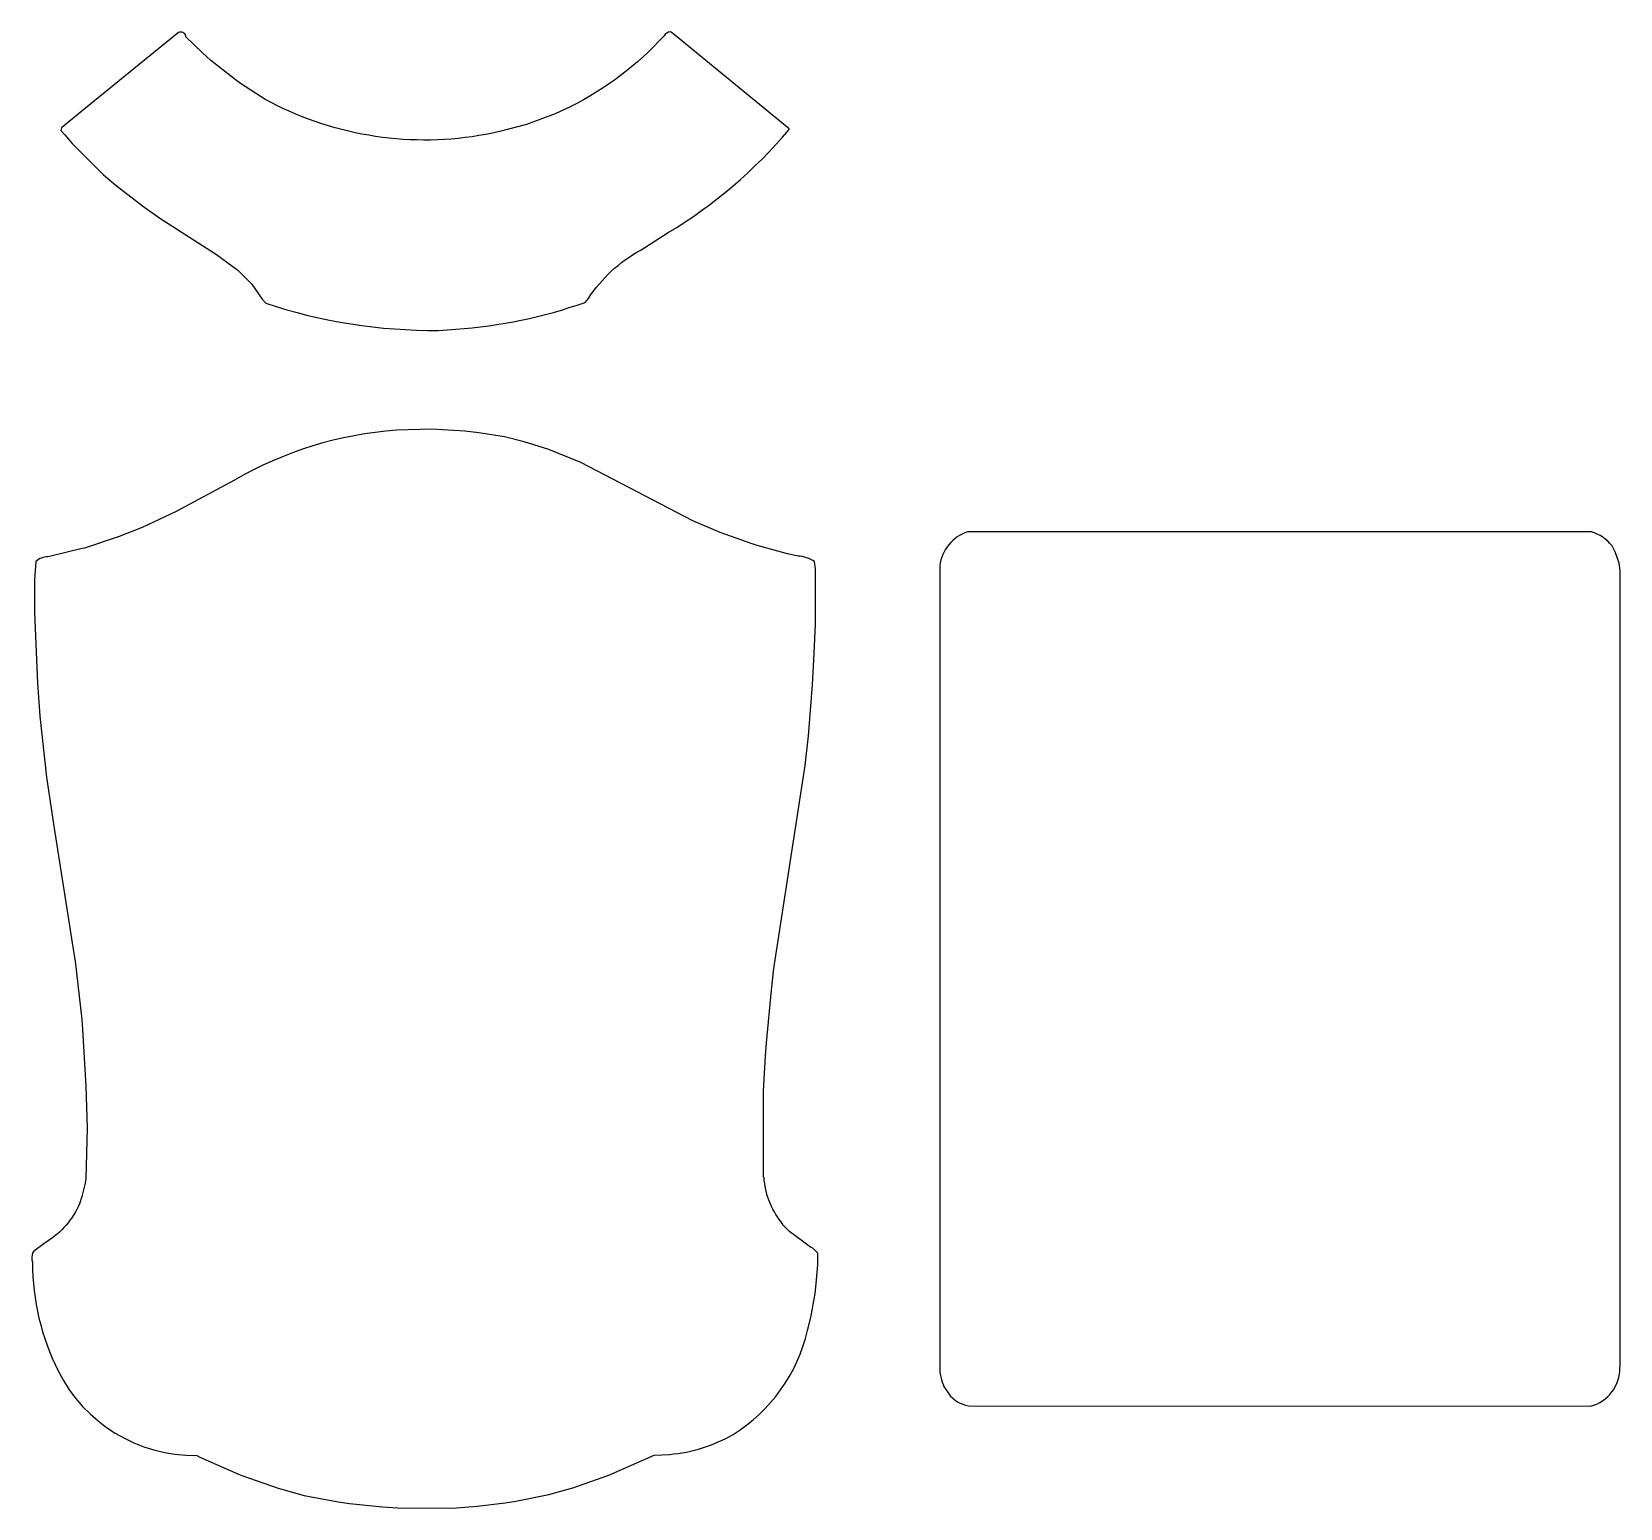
# Model space of a CAD drawing. Extents: x 197 to 2127, y 185 to 1980.
import ezdxf

# ---------------------------------------------------------------- set-up
doc = ezdxf.new("R2010")
doc.units = 0
doc.layers.get('0').update_dxf_attribs({"linetype": 'CONTINUOUS'})

msp = doc.modelspace()

# ---------------------------------------------------------------- linework, layer by layer
at = {"color": 7, "linetype": 'CONTINUOUS'}
for points in [[(691, 1617), (711.977376, 1618.475113, 0.067932), (869, 1651), (873.2, 1655.9, -0.122224), (935.9, 1714.2), (970.1, 1735.8, 0.081458), (1117, 1861), (1117, 1862), (975.153846, 1978.230769), (973, 1980, 0.226728), (965, 1975, -0.091909), (851.1, 1888.8), (832.9, 1880.2), (797.9, 1867.3), (765.076923, 1858.615385, -0.167788), (501.9, 1886.8), (481.153846, 1897.230769), (450.18, 1917.24), (443.846154, 1921.769231), (414.226244, 1945.248869), (403.773756, 1954.751131), (384, 1974), (384, 1975, 0.417406), (374.9, 1979.2), (262, 1887), (233, 1863), (232, 1860), (236.754098, 1854.795082), (246, 1844), (284, 1806), (299.211765, 1793.247059), (331.18, 1768.24), (352.18, 1753.24), (404.1, 1720.2), (421.153846, 1709.230769), (447, 1690), (464, 1673), (468.754098, 1666.795082), (476.8, 1654.9), (481, 1650, 0.082886), (691, 1617)], [(708, 185), (737.964706, 187.458824), (771.94, 191.42), (784.932432, 193.405405), (825.088235, 201.647059), (854.1, 209.7), (897.9, 225.2), (953.023691, 249.526185), (971.976309, 250.473815, 0.109311), (1049.1, 274.8, 0.198359), (1139.352941, 400.911765), (1143.352941, 416.911765), (1148.560976, 446.04878), (1149.439024, 453.95122), (1152, 481), (1152, 495), (1146, 501, -0.07502), (1138.153846, 506.230769), (1131.82, 510.76), (1118, 521), (1110, 529), (1107.24, 533.18, -0.148469), (1086.58, 586.94), (1086, 588), (1086, 692), (1088.470769, 734.973846), (1089.466926, 750.970817), (1095.439024, 814.95122), (1098.569231, 841.053846), (1136.430769, 1087.946154), (1140.445545, 1123.955446), (1145.531034, 1186.027586), (1147.476289, 1223.978351), (1149, 1260), (1149, 1327), (1148, 1336, 0.125082), (1127.923077, 1342.615385), (1115.076923, 1345.384615), (1078.1, 1355.3), (1072.1, 1357.3), (1033.1, 1371.2), (1000.1, 1385.3), (864.1, 1456.2), (825.1, 1472.3), (794.911765, 1481.647059), (771.088235, 1487.352941), (739.95122, 1492.560976), (723.04878, 1494.439024), (683, 1497), (640.018464, 1495.519941, 0.114413), (443.1, 1434.8), (372.1, 1396.8), (330.9, 1377.3), (302.9, 1366.2), (260.911765, 1352.352941), (258.088235, 1351.647059), (219.923077, 1342.384615), (216.076923, 1341.615385, 0.191011), (201.7, 1336.1), (200, 1314), (200, 1274), (203.535398, 1187.969027), (206.455172, 1148.037931), (214.58, 1073.94), (223.405405, 1014.067568), (248.42, 857.06), (249.42, 850.06), (257.45082, 779.040984), (258.455172, 767.037931), (262.509992, 697.990392), (264, 647), (262.42, 585.94), (261.58, 580.06), (257.7, 564.1), (254.7, 555.1, -0.150393), (215, 509), (213.1, 507.8), (199, 497), (198, 496, 0.172959), (197.529231, 483.973846, 0.116551), (228.8, 351.9, 0.28817), (397.1, 249.2), (401.1, 247.2), (448.1, 226.3), (451.9, 224.8), (496.088235, 209.352941), (527.911765, 200.647059), (568.932432, 192.594595), (582.94, 190.58), (622.964706, 186.541176), (641.007243, 185.492541), (708, 185)], [(2091, 309, 0.346856), (2126.439024, 355.95122), (2127, 357), (2127, 1325), (2125.560976, 1333.95122), (2125.352941, 1335.088235), (2120.8, 1347.9), (2117, 1355, 0.153394), (2092, 1372), (1334, 1372, 0.289759), (1300, 1331), (1300, 350), (1302.352941, 341.088235), (1302.7, 339.9), (1305.230769, 333.153846), (1311, 324, 0.185554), (1335.00066, 309.499339), (2091, 309)]]:
    msp.add_lwpolyline(points, format="xyb", dxfattribs=at)

doc.saveas('drawing.dxf')
